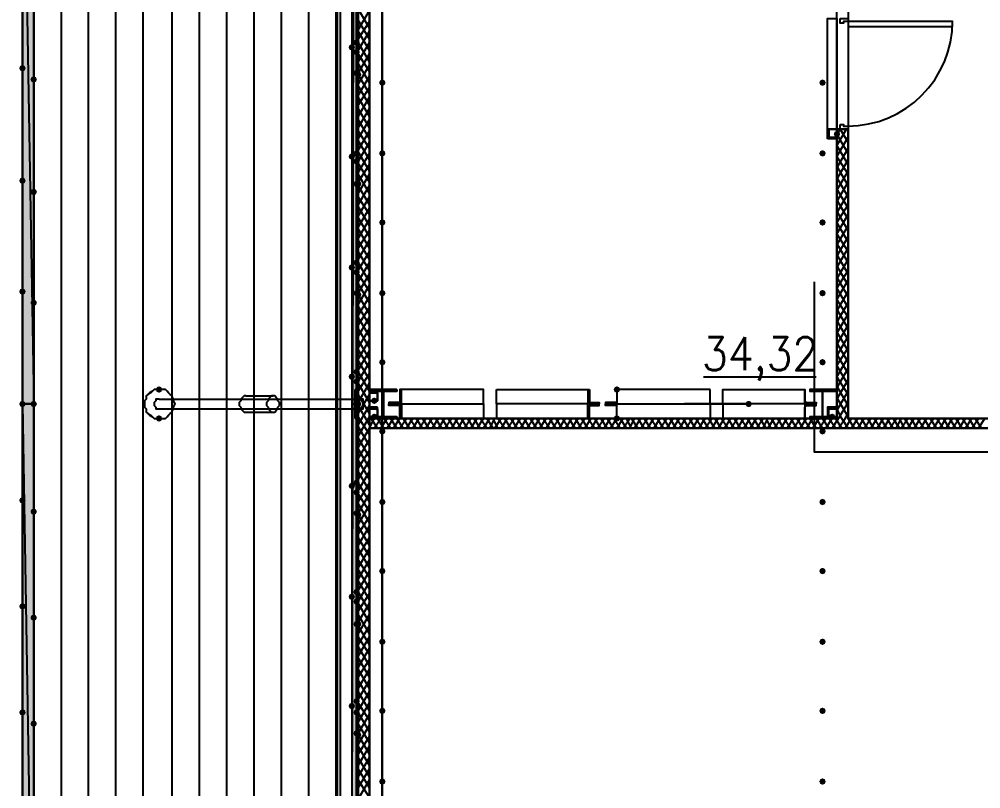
# Model space of a CAD drawing. Header units: millimetres. Extents: x 0 to 420, y 0 to 297.
# Drawn here: x 99.36 to 124.69, y 129.14 to 149.42 of the extents above; entities that cross this region are included whole.
import ezdxf

# ---------------------------------------------------------------- set-up
doc = ezdxf.new("R2010")
doc.units = ezdxf.units.MM
doc.layers.get('0').update_dxf_attribs({"linetype": 'CONTINUOUS'})
doc.styles.get("Standard").update_dxf_attribs({"font": 'STANDARD'})

msp = doc.modelspace()

# ---------------------------------------------------------------- hatches: boundary and pattern name
at = {"true_color": 0x000007}
h = msp.add_hatch(color=0, dxfattribs=at)
h.paths.add_polyline_path([(108.246333, 121.285), (108.119333, 121.285), (108.246333, 203.623333)], flags=0)
h.paths.add_polyline_path([(108.119333, 121.285), (108.246333, 203.623333), (108.119333, 203.623333)], flags=0)
h = msp.add_hatch(color=0, dxfattribs=at)
h.paths.add_polyline_path([(99.441, 139.276667), (99.441, 156.633333), (99.737333, 139.276667)], flags=0)
h.paths.add_polyline_path([(99.441, 156.633333), (99.737333, 139.276667), (99.737333, 156.633333)], flags=0)
h = msp.add_hatch(color=0, dxfattribs=at)
h.paths.add_polyline_path([(108.288667, 156.675667), (108.246333, 156.675667), (108.288667, 139.276667)], flags=0)
h.paths.add_polyline_path([(108.246333, 156.675667), (108.288667, 139.276667), (108.246333, 139.276667)], flags=0)
at = {"true_color": 0x0000fe}
for points in [[(108.204, 148.674667), (108.179129, 148.614871), (108.119333, 148.59), (108.059538, 148.614871), (108.034667, 148.674667), (108.059537, 148.734462), (108.119333, 148.759333), (108.179129, 148.734463)], [(108.331, 148.801667), (108.306129, 148.741871), (108.246333, 148.717), (108.186537, 148.741871), (108.161667, 148.801667), (108.186537, 148.861462), (108.246333, 148.886333), (108.306129, 148.861463)], [(108.331, 148.547667), (108.306129, 148.487871), (108.246333, 148.463), (108.186537, 148.487871), (108.161667, 148.547667), (108.186537, 148.607462), (108.246333, 148.632333), (108.306129, 148.607463)], [(108.331, 148.547667), (108.306129, 148.487871), (108.246333, 148.463), (108.186537, 148.487871), (108.161667, 148.547667), (108.186537, 148.607462), (108.246333, 148.632333), (108.306129, 148.607463)], [(99.525667, 148.124333), (99.500796, 148.064537), (99.441, 148.039667), (99.381204, 148.064537), (99.356333, 148.124333), (99.381204, 148.184129), (99.441, 148.209), (99.500796, 148.184129)], [(108.331, 147.997333), (108.306129, 147.937537), (108.246333, 147.912667), (108.186537, 147.937537), (108.161667, 147.997333), (108.186537, 148.057129), (108.246333, 148.082), (108.306129, 148.057129)], [(108.373333, 147.955), (108.348463, 147.895204), (108.288667, 147.870333), (108.228871, 147.895204), (108.204, 147.955), (108.228871, 148.014796), (108.288667, 148.039667), (108.348462, 148.014796)], [(99.822, 147.828), (99.797129, 147.768204), (99.737333, 147.743333), (99.677538, 147.768204), (99.652667, 147.828), (99.677537, 147.887796), (99.737333, 147.912667), (99.797129, 147.887796)], [(108.331, 145.880667), (108.306129, 145.820871), (108.246333, 145.796), (108.186537, 145.820871), (108.161667, 145.880667), (108.186537, 145.940462), (108.246333, 145.965333), (108.306129, 145.940463)], [(108.204, 145.796), (108.179129, 145.736204), (108.119333, 145.711333), (108.059538, 145.736204), (108.034667, 145.796), (108.059537, 145.855796), (108.119333, 145.880667), (108.179129, 145.855796)], [(108.331, 145.669), (108.306129, 145.609204), (108.246333, 145.584333), (108.186537, 145.609204), (108.161667, 145.669), (108.186537, 145.728796), (108.246333, 145.753667), (108.306129, 145.728796)], [(108.331, 145.669), (108.306129, 145.609204), (108.246333, 145.584333), (108.186537, 145.609204), (108.161667, 145.669), (108.186537, 145.728796), (108.246333, 145.753667), (108.306129, 145.728796)], [(99.525667, 145.161), (99.500796, 145.101204), (99.441, 145.076333), (99.381204, 145.101204), (99.356333, 145.161), (99.381204, 145.220796), (99.441, 145.245667), (99.500796, 145.220796)], [(99.822, 144.864667), (99.797129, 144.804871), (99.737333, 144.78), (99.677538, 144.804871), (99.652667, 144.864667), (99.677537, 144.924462), (99.737333, 144.949333), (99.797129, 144.924463)], [(108.331, 145.076333), (108.306129, 145.016537), (108.246333, 144.991667), (108.186537, 145.016537), (108.161667, 145.076333), (108.186537, 145.136129), (108.246333, 145.161), (108.306129, 145.136129)], [(108.373333, 145.076333), (108.348463, 145.016537), (108.288667, 144.991667), (108.228871, 145.016537), (108.204, 145.076333), (108.228871, 145.136129), (108.288667, 145.161), (108.348462, 145.136129)], [(108.204, 142.875), (108.179129, 142.815204), (108.119333, 142.790333), (108.059538, 142.815204), (108.034667, 142.875), (108.059537, 142.934796), (108.119333, 142.959667), (108.179129, 142.934796)], [(108.331, 143.002), (108.306129, 142.942204), (108.246333, 142.917333), (108.186537, 142.942204), (108.161667, 143.002), (108.186537, 143.061796), (108.246333, 143.086667), (108.306129, 143.061796)], [(108.331, 142.748), (108.306129, 142.688204), (108.246333, 142.663333), (108.186537, 142.688204), (108.161667, 142.748), (108.186537, 142.807796), (108.246333, 142.832667), (108.306129, 142.807796)], [(108.331, 142.748), (108.306129, 142.688204), (108.246333, 142.663333), (108.186537, 142.688204), (108.161667, 142.748), (108.186537, 142.807796), (108.246333, 142.832667), (108.306129, 142.807796)], [(99.525667, 142.24), (99.500796, 142.180204), (99.441, 142.155333), (99.381204, 142.180204), (99.356333, 142.24), (99.381204, 142.299796), (99.441, 142.324667), (99.500796, 142.299796)], [(108.331, 142.197667), (108.306129, 142.137871), (108.246333, 142.113), (108.186537, 142.137871), (108.161667, 142.197667), (108.186537, 142.257462), (108.246333, 142.282333), (108.306129, 142.257463)], [(108.373333, 142.155333), (108.348463, 142.095537), (108.288667, 142.070667), (108.228871, 142.095537), (108.204, 142.155333), (108.228871, 142.215129), (108.288667, 142.24), (108.348462, 142.215129)], [(99.822, 141.943667), (99.797129, 141.883871), (99.737333, 141.859), (99.677538, 141.883871), (99.652667, 141.943667), (99.677537, 142.003462), (99.737333, 142.028333), (99.797129, 142.003463)], [(108.331, 140.123333), (108.306129, 140.063538), (108.246333, 140.038667), (108.186537, 140.063538), (108.161667, 140.123333), (108.186537, 140.183129), (108.246333, 140.208), (108.306129, 140.183129)], [(108.204, 139.996333), (108.179129, 139.936537), (108.119333, 139.911667), (108.059538, 139.936537), (108.034667, 139.996333), (108.059537, 140.056129), (108.119333, 140.081), (108.179129, 140.056129)], [(108.331, 139.869333), (108.306129, 139.809537), (108.246333, 139.784667), (108.186537, 139.809537), (108.161667, 139.869333), (108.186537, 139.929129), (108.246333, 139.954), (108.306129, 139.929129)], [(108.331, 139.869333), (108.306129, 139.809537), (108.246333, 139.784667), (108.186537, 139.809537), (108.161667, 139.869333), (108.186537, 139.929129), (108.246333, 139.954), (108.306129, 139.929129)], [(99.525667, 139.276667), (99.500796, 139.216871), (99.441, 139.192), (99.381204, 139.216871), (99.356333, 139.276667), (99.381204, 139.336462), (99.441, 139.361333), (99.500796, 139.336463)], [(99.822, 139.276667), (99.797129, 139.216871), (99.737333, 139.192), (99.677538, 139.216871), (99.652667, 139.276667), (99.677537, 139.336462), (99.737333, 139.361333), (99.797129, 139.336463)], [(99.822, 139.276667), (99.797129, 139.216871), (99.737333, 139.192), (99.677538, 139.216871), (99.652667, 139.276667), (99.677537, 139.336462), (99.737333, 139.361333), (99.797129, 139.336463)], [(108.331, 139.276667), (108.306129, 139.216871), (108.246333, 139.192), (108.186537, 139.216871), (108.161667, 139.276667), (108.186537, 139.336462), (108.246333, 139.361333), (108.306129, 139.336463)], [(108.373333, 139.276667), (108.348463, 139.216871), (108.288667, 139.192), (108.228871, 139.216871), (108.204, 139.276667), (108.228871, 139.336462), (108.288667, 139.361333), (108.348462, 139.336463)], [(108.204, 137.117667), (108.179129, 137.057871), (108.119333, 137.033), (108.059538, 137.057871), (108.034667, 137.117667), (108.059537, 137.177462), (108.119333, 137.202333), (108.179129, 137.177463)], [(108.331, 137.202333), (108.306129, 137.142537), (108.246333, 137.117667), (108.186537, 137.142537), (108.161667, 137.202333), (108.186537, 137.262129), (108.246333, 137.287), (108.306129, 137.262129)], [(99.525667, 136.736667), (99.500796, 136.676871), (99.441, 136.652), (99.381204, 136.676871), (99.356333, 136.736667), (99.381204, 136.796462), (99.441, 136.821333), (99.500796, 136.796463)], [(108.331, 136.948333), (108.306129, 136.888537), (108.246333, 136.863667), (108.186537, 136.888537), (108.161667, 136.948333), (108.186537, 137.008129), (108.246333, 137.033), (108.306129, 137.008129)], [(108.331, 136.948333), (108.306129, 136.888537), (108.246333, 136.863667), (108.186537, 136.888537), (108.161667, 136.948333), (108.186537, 137.008129), (108.246333, 137.033), (108.306129, 137.008129)], [(99.822, 136.440333), (99.797129, 136.380537), (99.737333, 136.355667), (99.677538, 136.380537), (99.652667, 136.440333), (99.677537, 136.500129), (99.737333, 136.525), (99.797129, 136.500129)], [(108.331, 136.398), (108.306129, 136.338204), (108.246333, 136.313333), (108.186537, 136.338204), (108.161667, 136.398), (108.186537, 136.457796), (108.246333, 136.482667), (108.306129, 136.457796)], [(108.373333, 136.355667), (108.348463, 136.295871), (108.288667, 136.271), (108.228871, 136.295871), (108.204, 136.355667), (108.228871, 136.415462), (108.288667, 136.440333), (108.348462, 136.415463)], [(108.331, 134.323667), (108.306129, 134.263871), (108.246333, 134.239), (108.186537, 134.263871), (108.161667, 134.323667), (108.186537, 134.383462), (108.246333, 134.408333), (108.306129, 134.383463)], [(108.204, 134.196667), (108.179129, 134.136871), (108.119333, 134.112), (108.059538, 134.136871), (108.034667, 134.196667), (108.059537, 134.256462), (108.119333, 134.281333), (108.179129, 134.256463)], [(108.331, 134.069667), (108.306129, 134.009871), (108.246333, 133.985), (108.186537, 134.009871), (108.161667, 134.069667), (108.186537, 134.129462), (108.246333, 134.154333), (108.306129, 134.129463)], [(108.331, 134.069667), (108.306129, 134.009871), (108.246333, 133.985), (108.186537, 134.009871), (108.161667, 134.069667), (108.186537, 134.129462), (108.246333, 134.154333), (108.306129, 134.129463)], [(99.525667, 133.942667), (99.500796, 133.882871), (99.441, 133.858), (99.381204, 133.882871), (99.356333, 133.942667), (99.381204, 134.002462), (99.441, 134.027333), (99.500796, 134.002463)], [(99.822, 133.646333), (99.797129, 133.586537), (99.737333, 133.561667), (99.677538, 133.586537), (99.652667, 133.646333), (99.677537, 133.706129), (99.737333, 133.731), (99.797129, 133.706129)], [(108.331, 133.477), (108.306129, 133.417204), (108.246333, 133.392333), (108.186537, 133.417204), (108.161667, 133.477), (108.186537, 133.536796), (108.246333, 133.561667), (108.306129, 133.536796)], [(108.373333, 133.477), (108.348463, 133.417204), (108.288667, 133.392333), (108.228871, 133.417204), (108.204, 133.477), (108.228871, 133.536796), (108.288667, 133.561667), (108.348462, 133.536796)], [(108.331, 131.445), (108.306129, 131.385204), (108.246333, 131.360333), (108.186537, 131.385204), (108.161667, 131.445), (108.186537, 131.504796), (108.246333, 131.529667), (108.306129, 131.504796)], [(108.204, 131.318), (108.179129, 131.258204), (108.119333, 131.233333), (108.059538, 131.258204), (108.034667, 131.318), (108.059537, 131.377796), (108.119333, 131.402667), (108.179129, 131.377796)], [(99.525667, 131.148667), (99.500796, 131.088871), (99.441, 131.064), (99.381204, 131.088871), (99.356333, 131.148667), (99.381204, 131.208462), (99.441, 131.233333), (99.500796, 131.208463)], [(108.331, 131.148667), (108.306129, 131.088871), (108.246333, 131.064), (108.186537, 131.088871), (108.161667, 131.148667), (108.186537, 131.208462), (108.246333, 131.233333), (108.306129, 131.208463)], [(108.331, 131.148667), (108.306129, 131.088871), (108.246333, 131.064), (108.186537, 131.088871), (108.161667, 131.148667), (108.186537, 131.208462), (108.246333, 131.233333), (108.306129, 131.208463)], [(99.822, 130.852333), (99.797129, 130.792537), (99.737333, 130.767667), (99.677538, 130.792537), (99.652667, 130.852333), (99.677537, 130.912129), (99.737333, 130.937), (99.797129, 130.912129)], [(108.331, 130.598333), (108.306129, 130.538537), (108.246333, 130.513667), (108.186537, 130.538537), (108.161667, 130.598333), (108.186537, 130.658129), (108.246333, 130.683), (108.306129, 130.658129)], [(108.373333, 130.556), (108.348463, 130.496204), (108.288667, 130.471333), (108.228871, 130.496204), (108.204, 130.556), (108.228871, 130.615796), (108.288667, 130.640667), (108.348462, 130.615796)]]:
    msp.add_hatch(color=0, dxfattribs=at).paths.add_polyline_path(points, flags=0)
at = {"true_color": 0x000007}
for points in [[(109.008333, 147.743333), (108.983463, 147.683537), (108.923667, 147.658667), (108.863871, 147.683537), (108.839, 147.743333), (108.863871, 147.803129), (108.923667, 147.828), (108.983462, 147.803129)], [(120.607667, 147.743333), (120.582796, 147.683537), (120.523, 147.658667), (120.463204, 147.683537), (120.438333, 147.743333), (120.463204, 147.803129), (120.523, 147.828), (120.582796, 147.803129)], [(120.988667, 146.388667), (120.963796, 146.328871), (120.904, 146.304), (120.844204, 146.328871), (120.819333, 146.388667), (120.844204, 146.448462), (120.904, 146.473333), (120.963796, 146.448463)], [(109.008333, 145.880667), (108.983463, 145.820871), (108.923667, 145.796), (108.863871, 145.820871), (108.839, 145.880667), (108.863871, 145.940462), (108.923667, 145.965333), (108.983462, 145.940463)], [(120.607667, 145.880667), (120.582796, 145.820871), (120.523, 145.796), (120.463204, 145.820871), (120.438333, 145.880667), (120.463204, 145.940462), (120.523, 145.965333), (120.582796, 145.940463)], [(109.008333, 144.060333), (108.983463, 144.000537), (108.923667, 143.975667), (108.863871, 144.000537), (108.839, 144.060333), (108.863871, 144.120129), (108.923667, 144.145), (108.983462, 144.120129)], [(120.607667, 144.060333), (120.582796, 144.000537), (120.523, 143.975667), (120.463204, 144.000537), (120.438333, 144.060333), (120.463204, 144.120129), (120.523, 144.145), (120.582796, 144.120129)], [(109.008333, 142.197667), (108.983463, 142.137871), (108.923667, 142.113), (108.863871, 142.137871), (108.839, 142.197667), (108.863871, 142.257462), (108.923667, 142.282333), (108.983462, 142.257463)], [(120.607667, 142.197667), (120.582796, 142.137871), (120.523, 142.113), (120.463204, 142.137871), (120.438333, 142.197667), (120.463204, 142.257462), (120.523, 142.282333), (120.582796, 142.257463)], [(109.008333, 140.377333), (108.983463, 140.317537), (108.923667, 140.292667), (108.863871, 140.317537), (108.839, 140.377333), (108.863871, 140.437129), (108.923667, 140.462), (108.983462, 140.437129)], [(120.607667, 140.377333), (120.582796, 140.317537), (120.523, 140.292667), (120.463204, 140.317537), (120.438333, 140.377333), (120.463204, 140.437129), (120.523, 140.462), (120.582796, 140.437129)], [(103.124, 139.657667), (103.099129, 139.597871), (103.039333, 139.573), (102.979538, 139.597871), (102.954667, 139.657667), (102.979537, 139.717462), (103.039333, 139.742333), (103.099129, 139.717463)], [(115.189, 139.657667), (115.164129, 139.597871), (115.104333, 139.573), (115.044538, 139.597871), (115.019667, 139.657667), (115.044537, 139.717462), (115.104333, 139.742333), (115.164129, 139.717463)], [(108.796667, 139.361333), (108.771796, 139.301537), (108.712, 139.276667), (108.652204, 139.301537), (108.627333, 139.361333), (108.652204, 139.421129), (108.712, 139.446), (108.771796, 139.421129)], [(118.660333, 139.276667), (118.635463, 139.216871), (118.575667, 139.192), (118.515871, 139.216871), (118.491, 139.276667), (118.515871, 139.336462), (118.575667, 139.361333), (118.635462, 139.336463)], [(103.124, 138.895667), (103.099129, 138.835871), (103.039333, 138.811), (102.979538, 138.835871), (102.954667, 138.895667), (102.979537, 138.955462), (103.039333, 138.980333), (103.099129, 138.955463)], [(108.796667, 138.938), (108.771796, 138.878204), (108.712, 138.853333), (108.652204, 138.878204), (108.627333, 138.938), (108.652204, 138.997796), (108.712, 139.022667), (108.771796, 138.997796)], [(115.189, 138.895667), (115.164129, 138.835871), (115.104333, 138.811), (115.044538, 138.835871), (115.019667, 138.895667), (115.044537, 138.955462), (115.104333, 138.980333), (115.164129, 138.955463)], [(120.861667, 138.938), (120.836796, 138.878204), (120.777, 138.853333), (120.717204, 138.878204), (120.692333, 138.938), (120.717204, 138.997796), (120.777, 139.022667), (120.836796, 138.997796)], [(109.008333, 138.557), (108.983463, 138.497204), (108.923667, 138.472333), (108.863871, 138.497204), (108.839, 138.557), (108.863871, 138.616796), (108.923667, 138.641667), (108.983462, 138.616796)], [(120.607667, 138.557), (120.582796, 138.497204), (120.523, 138.472333), (120.463204, 138.497204), (120.438333, 138.557), (120.463204, 138.616796), (120.523, 138.641667), (120.582796, 138.616796)], [(109.008333, 136.694333), (108.983463, 136.634537), (108.923667, 136.609667), (108.863871, 136.634537), (108.839, 136.694333), (108.863871, 136.754129), (108.923667, 136.779), (108.983462, 136.754129)], [(120.607667, 136.694333), (120.582796, 136.634537), (120.523, 136.609667), (120.463204, 136.634537), (120.438333, 136.694333), (120.463204, 136.754129), (120.523, 136.779), (120.582796, 136.754129)], [(109.008333, 134.874), (108.983463, 134.814204), (108.923667, 134.789333), (108.863871, 134.814204), (108.839, 134.874), (108.863871, 134.933796), (108.923667, 134.958667), (108.983462, 134.933796)], [(120.607667, 134.874), (120.582796, 134.814204), (120.523, 134.789333), (120.463204, 134.814204), (120.438333, 134.874), (120.463204, 134.933796), (120.523, 134.958667), (120.582796, 134.933796)], [(109.008333, 133.011333), (108.983463, 132.951537), (108.923667, 132.926667), (108.863871, 132.951537), (108.839, 133.011333), (108.863871, 133.071129), (108.923667, 133.096), (108.983462, 133.071129)], [(120.607667, 133.011333), (120.582796, 132.951537), (120.523, 132.926667), (120.463204, 132.951537), (120.438333, 133.011333), (120.463204, 133.071129), (120.523, 133.096), (120.582796, 133.071129)], [(109.008333, 131.191), (108.983463, 131.131204), (108.923667, 131.106333), (108.863871, 131.131204), (108.839, 131.191), (108.863871, 131.250796), (108.923667, 131.275667), (108.983462, 131.250796)], [(120.607667, 131.191), (120.582796, 131.131204), (120.523, 131.106333), (120.463204, 131.131204), (120.438333, 131.191), (120.463204, 131.250796), (120.523, 131.275667), (120.582796, 131.250796)], [(109.008333, 129.328333), (108.983463, 129.268537), (108.923667, 129.243667), (108.863871, 129.268537), (108.839, 129.328333), (108.863871, 129.388129), (108.923667, 129.413), (108.983462, 129.388129)], [(120.607667, 129.328333), (120.582796, 129.268537), (120.523, 129.243667), (120.463204, 129.268537), (120.438333, 129.328333), (120.463204, 129.388129), (120.523, 129.413), (120.582796, 129.388129)]]:
    msp.add_hatch(color=0, dxfattribs=at).paths.add_polyline_path(points, flags=0)
h = msp.add_hatch(color=0, dxfattribs=at)
h.paths.add_polyline_path([(99.441, 121.285), (99.441, 139.276667), (99.737333, 121.285)], flags=0)
h.paths.add_polyline_path([(99.441, 139.276667), (99.737333, 121.285), (99.737333, 139.276667)], flags=0)
h = msp.add_hatch(color=0, dxfattribs=at)
h.paths.add_polyline_path([(108.288667, 139.276667), (108.246333, 139.276667), (108.288667, 121.877667)], flags=0)
h.paths.add_polyline_path([(108.246333, 139.276667), (108.288667, 121.877667), (108.246333, 121.877667)], flags=0)

# ---------------------------------------------------------------- linework, layer by layer
at = {"color": 0, "true_color": 0x000007}
for points in [[(108.288667, 221.064667), (108.288667, 104.14)], [(108.119333, 203.623333), (108.119333, 121.285)], [(108.246333, 121.031), (108.246333, 203.623333), (108.119333, 203.623333)], [(108.246333, 121.031), (108.246333, 203.623333), (108.246333, 121.031), (108.246333, 203.623333)], [(108.246333, 121.031), (108.246333, 121.285), (108.246333, 203.623333)], [(108.585, 138.895667), (108.585, 162.306)], [(99.737333, 139.276667), (99.737333, 156.633333)], [(108.246333, 139.276667), (108.246333, 156.675667), (108.288667, 139.276667), (108.288667, 156.675667)], [(108.585, 149.182667), (108.288667, 149.690667)], [(108.288667, 149.140333), (108.585, 149.648333)], [(108.585, 148.886333), (108.288667, 149.394333)], [(108.288667, 148.886333), (108.585, 149.352)], [(120.65, 147.955), (120.65, 149.436667), (120.777, 149.436667)], [(120.777, 149.436667), (120.904, 149.436667), (120.904, 147.955)], [(121.179167, 146.600333), (121.462675, 146.614649), (121.737994, 146.656667), (122.003728, 146.724993), (122.258485, 146.818234), (122.50087, 146.934996), (122.729491, 147.073886), (122.942952, 147.233509), (123.139861, 147.412472), (123.318824, 147.609381), (123.478448, 147.822843), (123.617337, 148.051463), (123.734099, 148.293849), (123.82734, 148.548605), (123.895666, 148.81434), (123.937684, 149.089658), (123.952, 149.373167)], [(108.288667, 148.59), (108.585, 149.098)], [(108.585, 148.59), (108.288667, 149.098)], [(108.288667, 148.293667), (108.585, 148.801667)], [(108.585, 148.293667), (108.288667, 148.801667)], [(108.288667, 147.997333), (108.585, 148.505333)], [(108.585, 148.039667), (108.288667, 148.505333)], [(108.585, 147.743333), (108.288667, 148.251333)], [(108.288667, 147.701), (108.585, 148.209)], [(108.585, 147.447), (108.288667, 147.955)], [(108.288667, 147.404667), (108.585, 147.912667)], [(120.777, 146.515667), (120.65, 146.515667), (120.65, 147.955)], [(120.904, 147.955), (120.904, 146.515667), (120.777, 146.515667)], [(108.585, 147.150667), (108.288667, 147.658667)], [(108.288667, 147.150667), (108.585, 147.616333)], [(108.288667, 146.854333), (108.585, 147.362333)], [(108.585, 146.854333), (108.288667, 147.362333)], [(108.288667, 146.558), (108.585, 147.066)], [(108.585, 146.558), (108.288667, 147.066)], [(108.288667, 146.261667), (108.585, 146.769667)], [(108.585, 146.261667), (108.288667, 146.769667)], [(108.288667, 145.965333), (108.585, 146.473333)], [(108.585, 146.007667), (108.288667, 146.473333)], [(120.904, 146.346333), (120.988667, 146.515667)], [(120.904, 146.092333), (121.158, 146.515667)], [(121.200333, 146.515667), (120.988667, 146.515667), (120.904, 146.515667)], [(120.904, 146.515667), (120.988667, 146.515667), (121.200333, 146.515667), (120.988667, 146.515667)], [(120.904, 146.515667), (120.904, 138.895667)], [(121.200333, 146.177), (120.988667, 146.515667)], [(121.200333, 146.473333), (121.158, 146.515667)], [(121.200333, 138.895667), (121.200333, 146.515667)], [(108.585, 145.711333), (108.288667, 146.219333)], [(120.65, 146.388667), (120.692333, 146.388667)], [(121.200333, 145.880667), (120.904, 146.388667)], [(120.904, 145.796), (121.200333, 146.304)], [(108.288667, 145.669), (108.585, 146.177)], [(121.200333, 145.584333), (120.904, 146.092333)], [(120.904, 145.499667), (121.200333, 146.007667)], [(108.585, 145.415), (108.288667, 145.923)], [(108.288667, 145.372667), (108.585, 145.880667)], [(121.200333, 145.330333), (120.904, 145.796)], [(120.904, 145.203333), (121.200333, 145.711333)], [(108.585, 145.118667), (108.288667, 145.626667)], [(108.288667, 145.118667), (108.585, 145.584333)], [(121.200333, 145.034), (120.904, 145.542)], [(108.288667, 144.822333), (108.585, 145.330333)], [(108.585, 144.822333), (108.288667, 145.330333)], [(120.904, 144.907), (121.200333, 145.415)], [(121.200333, 144.737667), (120.904, 145.245667)], [(108.288667, 144.526), (108.585, 145.034)], [(108.585, 144.526), (108.288667, 145.034)], [(120.904, 144.610667), (121.200333, 145.118667)], [(121.200333, 144.441333), (120.904, 144.949333)], [(108.288667, 144.229667), (108.585, 144.737667)], [(108.585, 144.272), (108.288667, 144.737667)], [(120.904, 144.314333), (121.200333, 144.822333)], [(108.585, 143.975667), (108.288667, 144.483667)], [(108.288667, 143.933333), (108.585, 144.441333)], [(121.200333, 144.145), (120.904, 144.653)], [(120.904, 144.060333), (121.200333, 144.526)], [(108.585, 143.679333), (108.288667, 144.187333)], [(121.200333, 143.848667), (120.904, 144.356667)], [(120.904, 143.764), (121.200333, 144.272)], [(108.288667, 143.637), (108.585, 144.145)], [(121.200333, 143.552333), (120.904, 144.060333)], [(120.904, 143.467667), (121.200333, 143.975667)], [(108.585, 143.383), (108.288667, 143.891)], [(108.288667, 143.383), (108.585, 143.848667)], [(121.200333, 143.298333), (120.904, 143.764)], [(120.904, 143.171333), (121.200333, 143.679333)], [(108.288667, 143.086667), (108.585, 143.594667)], [(108.585, 143.086667), (108.288667, 143.594667)], [(121.200333, 143.002), (120.904, 143.51)], [(108.288667, 142.790333), (108.585, 143.298333)], [(108.585, 142.790333), (108.288667, 143.298333)], [(120.904, 142.875), (121.200333, 143.383)], [(121.200333, 142.705667), (120.904, 143.213667)], [(108.288667, 142.494), (108.585, 143.002)], [(108.585, 142.494), (108.288667, 143.002)], [(120.904, 142.578667), (121.200333, 143.086667)], [(121.200333, 142.409333), (120.904, 142.917333)], [(108.288667, 142.197667), (108.585, 142.705667)], [(108.585, 142.24), (108.288667, 142.705667)], [(120.904, 142.324667), (121.200333, 142.790333)], [(108.585, 141.943667), (108.288667, 142.451667)], [(108.288667, 141.901333), (108.585, 142.409333)], [(121.200333, 142.113), (120.904, 142.621)], [(120.904, 142.028333), (121.200333, 142.536333)], [(108.585, 141.647333), (108.288667, 142.155333)], [(121.200333, 141.816667), (120.904, 142.324667)], [(120.904, 141.732), (121.200333, 142.24)], [(108.288667, 141.605), (108.585, 142.113)], [(121.200333, 141.562667), (120.904, 142.028333)], [(120.904, 141.435667), (121.200333, 141.943667)], [(108.585, 141.351), (108.288667, 141.859)], [(108.288667, 141.351), (108.585, 141.816667)], [(121.200333, 141.266333), (120.904, 141.774333)], [(120.904, 141.139333), (121.200333, 141.647333)], [(108.288667, 141.054667), (108.585, 141.562667)], [(108.585, 141.054667), (108.288667, 141.562667)], [(121.200333, 140.97), (120.904, 141.478)], [(108.288667, 140.758333), (108.585, 141.266333)], [(108.585, 140.758333), (108.288667, 141.266333)], [(120.904, 140.843), (121.200333, 141.351)], [(121.200333, 140.673667), (120.904, 141.181667)], [(108.288667, 140.462), (108.585, 140.97)], [(108.585, 140.462), (108.288667, 140.97)], [(120.904, 140.546667), (121.200333, 141.054667)], [(121.200333, 140.377333), (120.904, 140.885333)], [(108.585, 140.208), (108.288667, 140.716)], [(108.288667, 140.165667), (108.585, 140.673667)], [(120.904, 140.292667), (121.200333, 140.758333)], [(108.585, 139.911667), (108.288667, 140.419667)], [(108.288667, 139.869333), (108.585, 140.377333)], [(121.200333, 140.081), (120.904, 140.589)], [(120.904, 139.996333), (121.200333, 140.504333)], [(108.585, 139.615333), (108.288667, 140.123333)], [(121.200333, 139.784667), (120.904, 140.292667)], [(120.904, 139.7), (121.200333, 140.208)], [(108.288667, 139.615333), (108.585, 140.081)], [(117.390333, 139.996333), (120.353667, 139.996333)], [(121.200333, 139.530667), (120.904, 139.996333)], [(120.904, 139.403667), (121.200333, 139.911667)], [(103.039333, 139.657667), (102.997, 139.657667), (102.912333, 139.657667), (102.87, 139.615333), (102.785333, 139.573), (102.743, 139.530667), (102.700667, 139.488333), (102.700667, 139.403667), (102.658333, 139.361333), (102.658333, 139.276667), (102.658333, 139.192), (102.700667, 139.149667), (102.700667, 139.065), (102.743, 139.022667), (102.785333, 138.980333), (102.87, 138.938), (102.912333, 138.895667), (102.997, 138.895667), (103.039333, 138.895667)], [(108.204, 138.895667), (108.204, 138.938), (108.204, 138.980333), (108.204, 139.022667), (108.204, 139.065), (108.204, 139.149667), (108.204, 139.192), (108.204, 139.276667), (108.204, 139.361333), (108.204, 139.403667), (108.204, 139.488333), (108.204, 139.530667), (108.204, 139.573), (108.204, 139.615333), (108.204, 139.657667)], [(108.204, 138.895667), (108.288667, 138.895667), (108.288667, 138.938), (108.288667, 138.980333), (108.288667, 139.022667), (108.288667, 139.065), (108.288667, 139.149667), (108.288667, 139.192), (108.288667, 139.276667), (108.288667, 139.361333), (108.288667, 139.403667), (108.288667, 139.488333), (108.288667, 139.530667), (108.288667, 139.573), (108.288667, 139.615333), (108.288667, 139.657667), (108.204, 139.657667)], [(108.288667, 139.319), (108.585, 139.827)], [(108.585, 139.319), (108.288667, 139.827)], [(108.585, 139.657667), (108.585, 139.615333)], [(108.712, 139.615333), (108.712, 139.573)], [(108.754333, 139.657667), (108.754333, 139.615333)], [(108.923667, 139.657667), (108.923667, 138.895667)], [(109.093, 139.657667), (109.093, 139.615333)], [(109.431667, 139.276667), (109.431667, 139.657667), (109.389333, 139.657667), (109.389333, 139.615333), (109.389333, 139.361333), (109.389333, 139.319), (109.347, 139.319), (109.135333, 139.319), (109.093, 139.319), (109.093, 139.276667), (109.431667, 139.276667), (111.590667, 139.276667), (111.590667, 139.657667), (109.431667, 139.657667)], [(109.304667, 139.657667), (109.304667, 139.615333)], [(114.342333, 139.657667), (114.384667, 139.657667)], [(114.384667, 139.657667), (114.384667, 139.615333), (114.384667, 139.361333), (114.384667, 139.319), (114.638667, 139.319), (114.638667, 139.276667)], [(115.104333, 139.657667), (115.104333, 139.615333), (115.104333, 139.361333), (115.104333, 139.319), (115.062, 139.319), (114.850333, 139.319), (114.808, 139.319), (114.808, 139.276667)], [(120.057333, 139.276667), (120.057333, 139.657667), (120.057333, 139.615333), (120.057333, 139.361333), (120.099667, 139.319), (120.353667, 139.319), (120.353667, 139.276667), (120.057333, 139.276667), (117.898333, 139.276667), (117.898333, 139.657667), (120.057333, 139.657667)], [(120.184333, 139.657667), (120.184333, 139.615333)], [(120.353667, 139.657667), (120.353667, 139.615333)], [(120.523, 139.657667), (120.523, 138.895667)], [(120.692333, 139.657667), (120.692333, 139.615333)], [(120.861667, 139.657667), (120.861667, 139.615333)], [(121.200333, 139.234333), (120.904, 139.742333)], [(120.904, 139.107333), (121.200333, 139.615333)], [(103.039333, 139.403667), (102.997, 139.403667), (102.954667, 139.403667), (102.954667, 139.361333), (102.912333, 139.319), (102.912333, 139.276667), (102.912333, 139.234333), (102.954667, 139.192), (102.954667, 139.149667), (102.997, 139.149667), (103.039333, 139.149667)], [(103.039333, 139.403667), (108.331, 139.403667)], [(105.325333, 139.488333), (105.283, 139.488333), (105.240667, 139.446), (105.198333, 139.403667), (105.198333, 139.361333), (105.156, 139.319), (105.156, 139.276667), (105.156, 139.234333), (105.198333, 139.192), (105.198333, 139.149667), (105.240667, 139.107333), (105.283, 139.065), (105.325333, 139.065)], [(105.325333, 139.488333), (106.045, 139.488333)], [(108.288667, 139.022667), (108.585, 139.530667)], [(108.585, 139.022667), (108.288667, 139.530667)], [(121.200333, 138.938), (120.904, 139.446)], [(99.737333, 121.285), (99.737333, 139.276667), (99.441, 139.276667), (99.441, 121.031)], [(99.737333, 121.285), (99.737333, 139.276667)], [(103.039333, 139.149667), (108.331, 139.149667)], [(108.288667, 121.877667), (108.288667, 139.276667), (108.288667, 121.877667), (108.246333, 139.276667)], [(108.288667, 138.726333), (108.585, 139.234333)], [(108.585, 138.726333), (108.288667, 139.234333)], [(108.712, 139.192), (108.712, 139.149667)], [(109.431667, 139.276667), (109.431667, 138.895667), (109.389333, 138.895667), (109.389333, 138.938), (109.389333, 139.192), (109.389333, 139.234333), (109.347, 139.234333), (109.135333, 139.234333), (109.093, 139.234333), (109.093, 139.276667), (109.431667, 139.276667), (111.590667, 139.276667), (111.590667, 138.895667), (109.431667, 138.895667)], [(114.638667, 139.276667), (114.342333, 139.276667)], [(114.638667, 139.276667), (114.342333, 139.276667)], [(114.384667, 138.895667), (114.384667, 138.938), (114.384667, 139.192), (114.384667, 139.234333), (114.638667, 139.234333), (114.638667, 139.276667)], [(114.808, 139.276667), (115.104333, 139.276667)], [(114.808, 139.276667), (115.104333, 139.276667)], [(115.104333, 138.895667), (115.104333, 138.938), (115.104333, 139.192), (115.104333, 139.234333), (115.062, 139.234333), (114.850333, 139.234333), (114.808, 139.234333), (114.808, 139.276667)], [(120.057333, 139.276667), (120.057333, 138.895667), (120.057333, 138.938), (120.057333, 139.192), (120.099667, 139.234333), (120.353667, 139.234333), (120.353667, 139.276667), (120.057333, 139.276667), (117.898333, 139.276667), (117.898333, 138.895667), (120.057333, 138.895667)], [(120.777, 139.192), (120.777, 139.149667)], [(121.031, 138.895667), (120.904, 139.149667)], [(120.946333, 138.895667), (121.200333, 139.319)], [(105.325333, 139.065), (106.045, 139.065)], [(108.288667, 138.43), (108.585, 138.938)], [(108.585, 138.472333), (108.288667, 138.938)], [(108.585, 138.938), (108.585, 138.895667)], [(108.585, 138.641667), (108.712, 138.895667)], [(120.904, 138.895667), (108.585, 138.895667)], [(108.796667, 138.641667), (108.627333, 138.895667)], [(108.712, 138.641667), (108.881333, 138.895667)], [(108.754333, 138.938), (108.754333, 138.895667)], [(108.966, 138.641667), (108.796667, 138.895667)], [(108.881333, 138.641667), (109.050667, 138.895667)], [(109.135333, 138.641667), (108.966, 138.895667)], [(109.050667, 138.641667), (109.22, 138.895667)], [(109.093, 138.938), (109.093, 138.895667)], [(109.304667, 138.641667), (109.135333, 138.895667)], [(109.22, 138.641667), (109.389333, 138.895667)], [(109.304667, 138.938), (109.304667, 138.895667)], [(109.474, 138.641667), (109.304667, 138.895667)], [(109.389333, 138.641667), (109.558667, 138.895667)], [(109.643333, 138.641667), (109.474, 138.895667)], [(109.558667, 138.641667), (109.728, 138.895667)], [(109.812667, 138.641667), (109.643333, 138.895667)], [(109.728, 138.641667), (109.897333, 138.895667)], [(109.982, 138.641667), (109.812667, 138.895667)], [(109.897333, 138.641667), (110.066667, 138.895667)], [(110.151333, 138.641667), (109.982, 138.895667)], [(110.066667, 138.641667), (110.236, 138.895667)], [(110.320667, 138.641667), (110.151333, 138.895667)], [(110.236, 138.641667), (110.405333, 138.895667)], [(110.49, 138.641667), (110.320667, 138.895667)], [(110.405333, 138.641667), (110.574667, 138.895667)], [(110.659333, 138.641667), (110.49, 138.895667)], [(110.574667, 138.641667), (110.744, 138.895667)], [(110.828667, 138.641667), (110.659333, 138.895667)], [(110.744, 138.641667), (110.913333, 138.895667)], [(110.998, 138.641667), (110.828667, 138.895667)], [(110.913333, 138.641667), (111.082667, 138.895667)], [(111.167333, 138.641667), (110.998, 138.895667)], [(111.082667, 138.641667), (111.252, 138.895667)], [(111.336667, 138.641667), (111.167333, 138.895667)], [(111.252, 138.641667), (111.421333, 138.895667)], [(111.506, 138.641667), (111.336667, 138.895667)], [(111.421333, 138.641667), (111.590667, 138.895667)], [(111.675333, 138.641667), (111.506, 138.895667)], [(111.590667, 138.641667), (111.76, 138.895667)], [(111.844667, 138.641667), (111.675333, 138.895667)], [(111.76, 138.641667), (111.887, 138.895667)], [(111.971667, 138.641667), (111.844667, 138.895667)], [(111.887, 138.641667), (112.056333, 138.895667)], [(112.141, 138.641667), (111.971667, 138.895667)], [(112.056333, 138.641667), (112.225667, 138.895667)], [(112.310333, 138.641667), (112.141, 138.895667)], [(112.225667, 138.641667), (112.395, 138.895667)], [(112.479667, 138.641667), (112.310333, 138.895667)], [(112.395, 138.641667), (112.564333, 138.895667)], [(112.649, 138.641667), (112.479667, 138.895667)], [(112.564333, 138.641667), (112.733667, 138.895667)], [(112.818333, 138.641667), (112.649, 138.895667)], [(112.733667, 138.641667), (112.903, 138.895667)], [(112.987667, 138.641667), (112.818333, 138.895667)], [(112.903, 138.641667), (113.072333, 138.895667)], [(113.157, 138.641667), (112.987667, 138.895667)], [(113.072333, 138.641667), (113.241667, 138.895667)], [(113.326333, 138.641667), (113.157, 138.895667)], [(113.241667, 138.641667), (113.411, 138.895667)], [(113.495667, 138.641667), (113.326333, 138.895667)], [(113.411, 138.641667), (113.580333, 138.895667)], [(113.665, 138.641667), (113.495667, 138.895667)], [(113.580333, 138.641667), (113.749667, 138.895667)], [(113.834333, 138.641667), (113.665, 138.895667)], [(113.749667, 138.641667), (113.919, 138.895667)], [(114.003667, 138.641667), (113.834333, 138.895667)], [(113.919, 138.641667), (114.088333, 138.895667)], [(114.173, 138.641667), (114.003667, 138.895667)], [(114.088333, 138.641667), (114.257667, 138.895667)], [(114.342333, 138.641667), (114.173, 138.895667)], [(114.257667, 138.641667), (114.427, 138.895667)], [(114.511667, 138.641667), (114.342333, 138.895667)], [(114.342333, 138.895667), (114.384667, 138.895667)], [(114.427, 138.641667), (114.596333, 138.895667)], [(114.681, 138.641667), (114.511667, 138.895667)], [(114.596333, 138.641667), (114.765667, 138.895667)], [(114.850333, 138.641667), (114.681, 138.895667)], [(114.765667, 138.641667), (114.935, 138.895667)], [(115.019667, 138.641667), (114.850333, 138.895667)], [(114.935, 138.641667), (115.104333, 138.895667)], [(115.189, 138.641667), (115.019667, 138.895667)], [(115.104333, 138.641667), (115.273667, 138.895667)], [(115.358333, 138.641667), (115.189, 138.895667)], [(115.273667, 138.641667), (115.443, 138.895667)], [(115.485333, 138.641667), (115.358333, 138.895667)], [(115.443, 138.641667), (115.57, 138.895667)], [(115.654667, 138.641667), (115.485333, 138.895667)], [(115.57, 138.641667), (115.739333, 138.895667)], [(115.824, 138.641667), (115.654667, 138.895667)], [(115.739333, 138.641667), (115.908667, 138.895667)], [(115.993333, 138.641667), (115.824, 138.895667)], [(115.908667, 138.641667), (116.078, 138.895667)], [(116.162667, 138.641667), (115.993333, 138.895667)], [(116.078, 138.641667), (116.247333, 138.895667)], [(116.332, 138.641667), (116.162667, 138.895667)], [(116.247333, 138.641667), (116.416667, 138.895667)], [(116.501333, 138.641667), (116.332, 138.895667)], [(116.416667, 138.641667), (116.586, 138.895667)], [(116.670667, 138.641667), (116.501333, 138.895667)], [(116.586, 138.641667), (116.755333, 138.895667)], [(116.84, 138.641667), (116.670667, 138.895667)], [(116.755333, 138.641667), (116.924667, 138.895667)], [(117.009333, 138.641667), (116.84, 138.895667)], [(116.924667, 138.641667), (117.094, 138.895667)], [(117.178667, 138.641667), (117.009333, 138.895667)], [(117.094, 138.641667), (117.263333, 138.895667)], [(117.348, 138.641667), (117.178667, 138.895667)], [(117.263333, 138.641667), (117.432667, 138.895667)], [(117.517333, 138.641667), (117.348, 138.895667)], [(117.432667, 138.641667), (117.602, 138.895667)], [(117.686667, 138.641667), (117.517333, 138.895667)], [(117.602, 138.641667), (117.771333, 138.895667)], [(117.856, 138.641667), (117.686667, 138.895667)], [(117.771333, 138.641667), (117.940667, 138.895667)], [(118.025333, 138.641667), (117.856, 138.895667)], [(117.940667, 138.641667), (118.11, 138.895667)], [(118.194667, 138.641667), (118.025333, 138.895667)], [(118.11, 138.641667), (118.279333, 138.895667)], [(118.364, 138.641667), (118.194667, 138.895667)], [(118.279333, 138.641667), (118.448667, 138.895667)], [(118.533333, 138.641667), (118.364, 138.895667)], [(118.448667, 138.641667), (118.618, 138.895667)], [(118.702667, 138.641667), (118.533333, 138.895667)], [(118.618, 138.641667), (118.787333, 138.895667)], [(118.872, 138.641667), (118.702667, 138.895667)], [(118.787333, 138.641667), (118.956667, 138.895667)], [(119.041333, 138.641667), (118.872, 138.895667)], [(118.956667, 138.641667), (119.083667, 138.895667)], [(119.168333, 138.641667), (119.041333, 138.895667)], [(119.083667, 138.641667), (119.253, 138.895667)], [(119.337667, 138.641667), (119.168333, 138.895667)], [(119.253, 138.641667), (119.422333, 138.895667)], [(119.507, 138.641667), (119.337667, 138.895667)], [(119.422333, 138.641667), (119.591667, 138.895667)], [(119.676333, 138.641667), (119.507, 138.895667)], [(119.591667, 138.641667), (119.761, 138.895667)], [(119.845667, 138.641667), (119.676333, 138.895667)], [(119.761, 138.641667), (119.930333, 138.895667)], [(120.015, 138.641667), (119.845667, 138.895667)], [(119.930333, 138.641667), (120.099667, 138.895667)], [(120.184333, 138.641667), (120.015, 138.895667)], [(120.099667, 138.641667), (120.269, 138.895667)], [(120.184333, 138.938), (120.184333, 138.895667)], [(120.353667, 138.641667), (120.184333, 138.895667)], [(120.269, 138.641667), (120.438333, 138.895667)], [(120.353667, 138.938), (120.353667, 138.895667)], [(120.523, 138.641667), (120.353667, 138.895667)], [(120.438333, 138.641667), (120.607667, 138.895667)], [(120.692333, 138.641667), (120.523, 138.895667)], [(120.607667, 138.641667), (120.777, 138.895667)], [(120.692333, 138.938), (120.692333, 138.895667)], [(120.861667, 138.641667), (120.692333, 138.895667)], [(120.777, 138.641667), (120.946333, 138.895667)], [(120.861667, 138.938), (120.861667, 138.895667)], [(121.031, 138.641667), (120.861667, 138.895667)], [(120.946333, 138.641667), (121.115667, 138.895667)], [(121.200333, 138.641667), (121.031, 138.895667)], [(121.115667, 138.895667), (121.200333, 139.022667)], [(121.115667, 138.641667), (121.285, 138.895667)], [(121.369667, 138.641667), (121.200333, 138.895667)], [(127.762, 138.895667), (121.200333, 138.895667)], [(121.285, 138.641667), (121.454333, 138.895667)], [(121.539, 138.641667), (121.369667, 138.895667)], [(121.454333, 138.641667), (121.623667, 138.895667)], [(121.708333, 138.641667), (121.539, 138.895667)], [(121.623667, 138.641667), (121.793, 138.895667)], [(121.877667, 138.641667), (121.708333, 138.895667)], [(121.793, 138.641667), (121.962333, 138.895667)], [(122.047, 138.641667), (121.877667, 138.895667)], [(121.962333, 138.641667), (122.131667, 138.895667)], [(122.216333, 138.641667), (122.047, 138.895667)], [(122.131667, 138.641667), (122.301, 138.895667)], [(122.385667, 138.641667), (122.216333, 138.895667)], [(122.301, 138.641667), (122.470333, 138.895667)], [(122.555, 138.641667), (122.385667, 138.895667)], [(122.470333, 138.641667), (122.597333, 138.895667)], [(122.682, 138.641667), (122.555, 138.895667)], [(122.597333, 138.641667), (122.766667, 138.895667)], [(122.851333, 138.641667), (122.682, 138.895667)], [(122.766667, 138.641667), (122.936, 138.895667)], [(123.020667, 138.641667), (122.851333, 138.895667)], [(122.936, 138.641667), (123.105333, 138.895667)], [(123.19, 138.641667), (123.020667, 138.895667)], [(123.105333, 138.641667), (123.274667, 138.895667)], [(123.359333, 138.641667), (123.19, 138.895667)], [(123.274667, 138.641667), (123.444, 138.895667)], [(123.528667, 138.641667), (123.359333, 138.895667)], [(123.444, 138.641667), (123.613333, 138.895667)], [(123.698, 138.641667), (123.528667, 138.895667)], [(123.613333, 138.641667), (123.782667, 138.895667)], [(123.867333, 138.641667), (123.698, 138.895667)], [(123.782667, 138.641667), (123.952, 138.895667)], [(124.036667, 138.641667), (123.867333, 138.895667)], [(123.952, 138.641667), (124.121333, 138.895667)], [(124.206, 138.641667), (124.036667, 138.895667)], [(124.121333, 138.641667), (124.290667, 138.895667)], [(124.375333, 138.641667), (124.206, 138.895667)], [(124.290667, 138.641667), (124.46, 138.895667)], [(124.544667, 138.641667), (124.375333, 138.895667)], [(124.46, 138.641667), (124.629333, 138.895667)], [(124.714, 138.641667), (124.544667, 138.895667)], [(124.629333, 138.641667), (124.798667, 138.895667)], [(108.585, 138.176), (108.288667, 138.684)], [(108.288667, 138.133667), (108.585, 138.641667)], [(108.627333, 138.641667), (108.585, 138.726333)], [(108.585, 138.641667), (127.762, 138.641667)], [(108.585, 104.14), (108.585, 138.641667)], [(108.585, 137.879667), (108.288667, 138.387667)], [(108.288667, 137.837333), (108.585, 138.345333)], [(108.585, 137.583333), (108.288667, 138.091333)], [(108.288667, 137.583333), (108.585, 138.049)], [(108.288667, 137.287), (108.585, 137.795)], [(108.585, 137.287), (108.288667, 137.795)], [(108.288667, 136.990667), (108.585, 137.498667)], [(108.585, 136.990667), (108.288667, 137.498667)], [(108.288667, 136.694333), (108.585, 137.202333)], [(108.585, 136.694333), (108.288667, 137.202333)], [(108.288667, 136.398), (108.585, 136.906)], [(108.585, 136.440333), (108.288667, 136.906)], [(108.585, 136.144), (108.288667, 136.652)], [(108.288667, 136.101667), (108.585, 136.609667)], [(108.585, 135.847667), (108.288667, 136.355667)], [(108.288667, 135.847667), (108.585, 136.313333)], [(108.288667, 135.551333), (108.585, 136.059333)], [(108.585, 135.551333), (108.288667, 136.059333)], [(108.288667, 135.255), (108.585, 135.763)], [(108.585, 135.255), (108.288667, 135.763)], [(108.288667, 134.958667), (108.585, 135.466667)], [(108.585, 134.958667), (108.288667, 135.466667)], [(108.288667, 134.662333), (108.585, 135.170333)], [(108.585, 134.704667), (108.288667, 135.170333)], [(108.585, 134.408333), (108.288667, 134.916333)], [(108.288667, 134.366), (108.585, 134.874)], [(108.585, 134.112), (108.288667, 134.62)], [(108.288667, 134.069667), (108.585, 134.577667)], [(108.585, 133.815667), (108.288667, 134.323667)], [(108.288667, 133.815667), (108.585, 134.281333)], [(108.288667, 133.519333), (108.585, 134.027333)], [(108.585, 133.519333), (108.288667, 134.027333)], [(108.288667, 133.223), (108.585, 133.731)], [(108.585, 133.223), (108.288667, 133.731)], [(108.288667, 132.926667), (108.585, 133.434667)], [(108.585, 132.926667), (108.288667, 133.434667)], [(108.288667, 132.630333), (108.585, 133.138333)], [(108.585, 132.672667), (108.288667, 133.138333)], [(108.585, 132.376333), (108.288667, 132.884333)], [(108.288667, 132.334), (108.585, 132.842)], [(108.585, 132.08), (108.288667, 132.588)], [(108.288667, 132.08), (108.585, 132.545667)], [(108.288667, 131.783667), (108.585, 132.291667)], [(108.585, 131.783667), (108.288667, 132.291667)], [(108.288667, 131.487333), (108.585, 131.995333)], [(108.585, 131.487333), (108.288667, 131.995333)], [(108.288667, 131.191), (108.585, 131.699)], [(108.585, 131.191), (108.288667, 131.699)], [(108.288667, 130.894667), (108.585, 131.402667)], [(108.585, 130.937), (108.288667, 131.402667)], [(108.585, 130.640667), (108.288667, 131.148667)], [(108.288667, 130.598333), (108.585, 131.106333)], [(108.585, 130.344333), (108.288667, 130.852333)], [(108.288667, 130.302), (108.585, 130.81)], [(108.585, 130.048), (108.288667, 130.556)], [(108.288667, 130.048), (108.585, 130.513667)], [(108.288667, 129.751667), (108.585, 130.259667)], [(108.585, 129.751667), (108.288667, 130.259667)], [(108.288667, 129.455333), (108.585, 129.963333)], [(108.585, 129.455333), (108.288667, 129.963333)], [(108.288667, 129.159), (108.585, 129.667)], [(108.585, 129.159), (108.288667, 129.667)], [(108.288667, 128.862667), (108.585, 129.370667)], [(108.585, 128.905), (108.288667, 129.370667)]]:
    msp.add_lwpolyline(points, dxfattribs=at)
for points in [[(393.361333, 220.810667), (259.291667, 220.810667), (259.291667, 189.780333), (242.612333, 189.780333), (242.612333, 220.810667), (108.585, 220.810667), (108.585, 104.14), (242.654667, 104.14), (242.654667, 135.128), (259.291667, 135.128), (259.291667, 104.14), (393.361333, 104.14)], [(242.612333, 220.429667), (242.612333, 189.780333), (259.291667, 189.780333), (259.291667, 220.429667), (393.022667, 220.429667), (393.022667, 104.478667), (259.291667, 104.478667), (259.291667, 135.128), (242.654667, 135.128), (242.654667, 104.478667), (108.923667, 104.478667), (108.923667, 220.429667)], [(100.33, 203.623333), (99.737333, 203.623333), (99.737333, 121.285), (100.33, 121.285), (107.272667, 121.285), (107.823, 121.285), (107.823, 203.623333), (107.272667, 203.623333)], [(108.246333, 121.285), (108.119333, 121.285), (108.246333, 203.623333)], [(108.119333, 121.285), (108.246333, 203.623333), (108.119333, 203.623333)], [(108.119333, 162.475333), (108.119333, 121.285), (107.738333, 121.285), (107.738333, 162.475333)], [(99.441, 139.276667), (99.441, 156.633333), (99.737333, 139.276667)], [(99.441, 156.633333), (99.737333, 139.276667), (99.737333, 156.633333)], [(99.737333, 139.276667), (99.737333, 156.633333), (99.441, 156.633333), (99.441, 139.276667)], [(108.288667, 156.675667), (108.246333, 156.675667), (108.288667, 139.276667)], [(108.246333, 156.675667), (108.288667, 139.276667), (108.246333, 139.276667)], [(108.246333, 156.675667), (108.246333, 139.276667), (108.288667, 139.276667), (108.288667, 156.675667)], [(108.246333, 156.675667), (108.246333, 139.276667), (108.288667, 139.276667), (108.288667, 156.675667)], [(120.988667, 149.436667), (121.200333, 149.436667), (121.200333, 149.352), (121.073333, 149.352), (121.073333, 149.309667), (120.988667, 149.309667)], [(123.952, 149.352), (121.200333, 149.352), (121.200333, 149.225), (123.952, 149.225)], [(120.65, 146.261667), (120.65, 146.515667), (120.904, 146.515667), (120.904, 146.261667)], [(120.692333, 146.304), (120.904, 146.304), (120.904, 146.515667), (120.692333, 146.515667)], [(120.988667, 146.642667), (121.073333, 146.642667), (121.073333, 146.600333), (121.200333, 146.600333), (121.200333, 146.515667), (120.988667, 146.515667)], [(103.420333, 139.192), (103.462667, 139.276667), (103.420333, 139.361333), (103.420333, 139.403667), (103.378, 139.488333), (103.335667, 139.530667), (103.293333, 139.573), (103.251, 139.615333), (103.208667, 139.657667), (103.124, 139.657667), (103.039333, 139.657667), (102.997, 139.657667), (102.912333, 139.657667), (102.87, 139.615333), (102.827667, 139.573), (102.743, 139.530667), (102.700667, 139.488333), (102.700667, 139.403667), (102.658333, 139.361333), (102.658333, 139.276667), (102.658333, 139.192), (102.700667, 139.149667), (102.700667, 139.065), (102.743, 139.022667), (102.827667, 138.980333), (102.87, 138.938), (102.912333, 138.895667), (102.997, 138.895667), (103.039333, 138.895667), (103.124, 138.895667), (103.208667, 138.895667), (103.251, 138.938), (103.293333, 138.980333), (103.335667, 139.022667), (103.378, 139.065), (103.420333, 139.149667)], [(109.304667, 139.657667), (108.585, 139.657667), (108.585, 139.615333), (108.923667, 139.615333), (108.923667, 138.938), (108.585, 138.938), (108.585, 138.895667), (109.304667, 138.895667), (109.304667, 138.938), (108.966, 138.938), (108.966, 139.615333), (109.304667, 139.615333)], [(108.796667, 139.615333), (108.585, 139.615333), (108.585, 139.361333), (108.796667, 139.361333)], [(111.929333, 139.657667), (114.342333, 139.657667), (114.342333, 139.276667), (111.929333, 139.276667)], [(117.559667, 139.657667), (115.104333, 139.657667), (115.104333, 139.276667), (117.559667, 139.276667)], [(120.904, 139.657667), (120.184333, 139.657667), (120.184333, 139.615333), (120.523, 139.615333), (120.523, 138.938), (120.184333, 138.938), (120.184333, 138.895667), (120.904, 138.895667), (120.904, 138.938), (120.523, 138.938), (120.523, 139.615333), (120.904, 139.615333)], [(106.214333, 139.234333), (106.214333, 139.276667), (106.214333, 139.319), (106.172, 139.361333), (106.172, 139.403667), (106.129667, 139.446), (106.087333, 139.488333), (106.045, 139.488333), (106.002667, 139.488333), (105.960333, 139.446), (105.918, 139.403667), (105.918, 139.361333), (105.875667, 139.319), (105.875667, 139.276667), (105.875667, 139.234333), (105.918, 139.192), (105.918, 139.149667), (105.960333, 139.107333), (106.002667, 139.065), (106.045, 139.065), (106.087333, 139.065), (106.129667, 139.107333), (106.172, 139.149667), (106.172, 139.192)], [(108.415667, 139.234333), (108.415667, 139.276667), (108.415667, 139.319), (108.415667, 139.361333), (108.415667, 139.403667), (108.373333, 139.403667), (108.331, 139.403667), (108.288667, 139.403667), (108.246333, 139.403667), (108.246333, 139.361333), (108.246333, 139.319), (108.246333, 139.276667), (108.246333, 139.234333), (108.246333, 139.192), (108.246333, 139.149667), (108.288667, 139.149667), (108.331, 139.149667), (108.373333, 139.149667), (108.415667, 139.149667), (108.415667, 139.192)], [(108.796667, 139.573), (108.796667, 139.361333), (108.585, 139.361333), (108.585, 139.573)], [(99.441, 121.285), (99.441, 139.276667), (99.737333, 121.285)], [(99.441, 139.276667), (99.737333, 121.285), (99.737333, 139.276667)], [(108.288667, 139.276667), (108.246333, 139.276667), (108.288667, 121.877667)], [(108.246333, 139.276667), (108.288667, 121.877667), (108.246333, 121.877667)], [(108.288667, 121.877667), (108.288667, 139.276667), (108.246333, 139.276667), (108.246333, 121.877667)], [(108.288667, 121.877667), (108.288667, 139.276667), (108.246333, 139.276667), (108.246333, 121.877667)], [(108.796667, 139.192), (108.585, 139.192), (108.585, 138.938), (108.796667, 138.938)], [(108.796667, 139.149667), (108.796667, 138.938), (108.585, 138.938), (108.585, 139.149667)], [(111.929333, 138.895667), (114.342333, 138.895667), (114.342333, 139.276667), (111.929333, 139.276667)], [(117.559667, 138.895667), (115.104333, 138.895667), (115.104333, 139.276667), (117.559667, 139.276667)], [(116.882333, 139.276667), (118.575667, 139.276667)], [(120.904, 139.192), (120.65, 139.192), (120.65, 138.938), (120.904, 138.938)], [(120.904, 139.149667), (120.904, 138.938), (120.692333, 138.938), (120.692333, 139.149667)]]:
    msp.add_lwpolyline(points, close=True, dxfattribs=at)
at = {"color": 0, "true_color": 0x0000fe}
msp.add_lwpolyline([(242.612333, 220.429667), (108.923667, 220.429667), (108.923667, 104.478667), (242.654667, 104.478667), (242.654667, 135.128), (259.291667, 135.128), (259.291667, 104.478667), (393.022667, 104.478667), (393.022667, 220.429667), (259.291667, 220.429667), (259.291667, 189.780333), (242.612333, 189.780333)], close=True, dxfattribs=at)
at = {"color": 0, "true_color": 0x0000fd}
for points in [[(100.457, 203.623333), (100.457, 121.285)], [(101.176667, 203.623333), (101.176667, 121.285)], [(101.896333, 203.623333), (101.896333, 121.285)], [(102.616, 203.623333), (102.616, 121.285)], [(103.378, 203.623333), (103.378, 121.285)], [(104.097667, 203.623333), (104.097667, 121.285)], [(104.817333, 203.623333), (104.817333, 121.285)], [(105.537, 203.623333), (105.537, 121.285)], [(106.256667, 203.623333), (106.256667, 121.285)], [(106.976333, 203.623333), (106.976333, 121.285)], [(107.696, 203.623333), (107.696, 121.285)]]:
    msp.add_lwpolyline(points, dxfattribs=at)
at = {"color": 0, "true_color": 0x000008}
msp.add_lwpolyline([(121.200333, 186.012667), (121.200333, 138.895667), (242.654667, 138.895667), (242.654667, 186.012667)], close=True, dxfattribs=at)
at = {"color": 0, "true_color": 0x000098}
msp.add_lwpolyline([(108.585, 138.895667), (120.904, 138.895667), (120.904, 162.306), (108.585, 162.306)], close=True, dxfattribs=at)
at = {"color": 0, "true_color": 0x000005}
msp.add_lwpolyline([(132.080001, 138.006666), (120.311335, 138.006666), (120.311335, 142.493999)], dxfattribs=at)
at = {"color": 0, "true_color": 0x00002b}
msp.add_lwpolyline([(108.585, 138.641667), (108.585, 104.14), (137.795, 104.14), (137.795, 138.641667)], close=True, dxfattribs=at)

# ---------------------------------------------------------------- texts
at = {"color": 0, "true_color": 0x000007, "insert": (117.348005, 141.037697), "char_height": 0.872032, "width": 2.85832715, "attachment_point": 1}
msp.add_mtext('34,32', dxfattribs=at)

doc.saveas('drawing.dxf')
